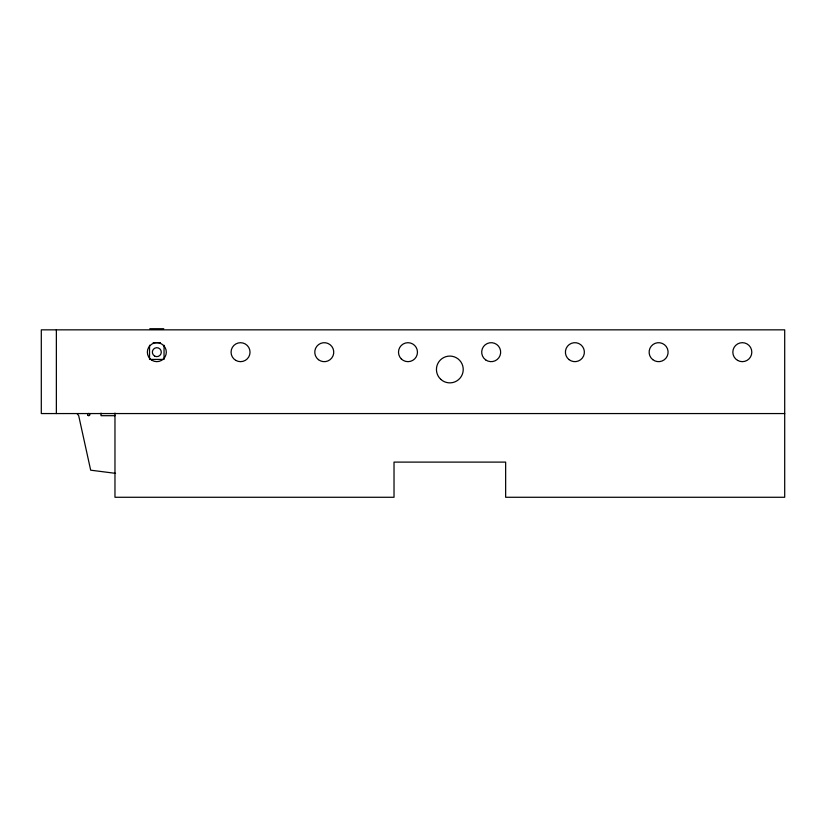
<?xml version="1.0" encoding="UTF-8"?>
<svg xmlns="http://www.w3.org/2000/svg" width="826" height="826" viewBox="0 0 826 826"><rect width="100%" height="100%" fill="white"/><g stroke="black" fill="none" stroke-linecap="round" stroke-linejoin="round"><path stroke-width="1.24" d="M149.816 328.727L163.765 328.727M153.161 342.676L160.42 342.676M784.7 413.558L41.3 413.558L41.3 329.842L784.7 329.842L784.7 497.273L505.646 497.273L505.646 462.106L394.023 462.106L394.023 497.273L114.969 497.273L114.969 413.072M114.969 415.695L101.02 415.695L101.02 413.114M115.547 473.35L90.674 470.18L78.697 415.695L77.169 413.712M164.044 345.247L164.044 359.424L149.537 359.424L149.537 345.247M56.364 329.842L56.364 413.558M88.186 415.54A1.115 1.115 0 0 0 89.858 414.58A1.115 1.115 0 0 0 88.186 413.609A1.115 1.115 0 0 0 88.186 415.54M152.025 360.342A9.489 9.489 0 0 0 166.315 352.227A9.489 9.489 0 0 0 152.139 343.915A9.489 9.489 0 0 0 152.025 360.342M235.802 360.394A9.489 9.489 0 0 0 250.03 352.186A9.489 9.489 0 0 0 235.802 343.967A9.489 9.489 0 0 0 235.802 360.394M318.433 359.671A9.489 9.489 0 0 0 333.663 353.487A9.489 9.489 0 0 0 320.695 343.389A9.489 9.489 0 0 0 318.433 359.671M401.302 358.918A9.489 9.489 0 0 0 417.151 354.602A9.489 9.489 0 0 0 405.483 343.027A9.489 9.489 0 0 0 401.302 358.918M485.647 359.878A9.489 9.489 0 0 0 500.618 353.105A9.489 9.489 0 0 0 487.268 343.523A9.489 9.489 0 0 0 485.647 359.878M568.98 359.589A9.489 9.489 0 0 0 584.271 353.569A9.489 9.489 0 0 0 571.416 343.337A9.489 9.489 0 0 0 568.98 359.589M652.726 359.62A9.489 9.489 0 0 0 667.997 353.549A9.489 9.489 0 0 0 655.101 343.358A9.489 9.489 0 0 0 652.726 359.62M737.577 360.384A9.489 9.489 0 0 0 751.815 352.165A9.489 9.489 0 0 0 737.577 343.946A9.489 9.489 0 0 0 737.577 360.384M440.754 379.32A13.392 13.392 0 0 0 462.901 372.412A13.392 13.392 0 0 0 445.844 356.687A13.392 13.392 0 0 0 440.754 379.32M154.534 355.985A4.46 4.46 0 0 0 161.297 352.237A4.46 4.46 0 0 0 154.658 348.252A4.46 4.46 0 0 0 154.534 355.985"/></g></svg>
